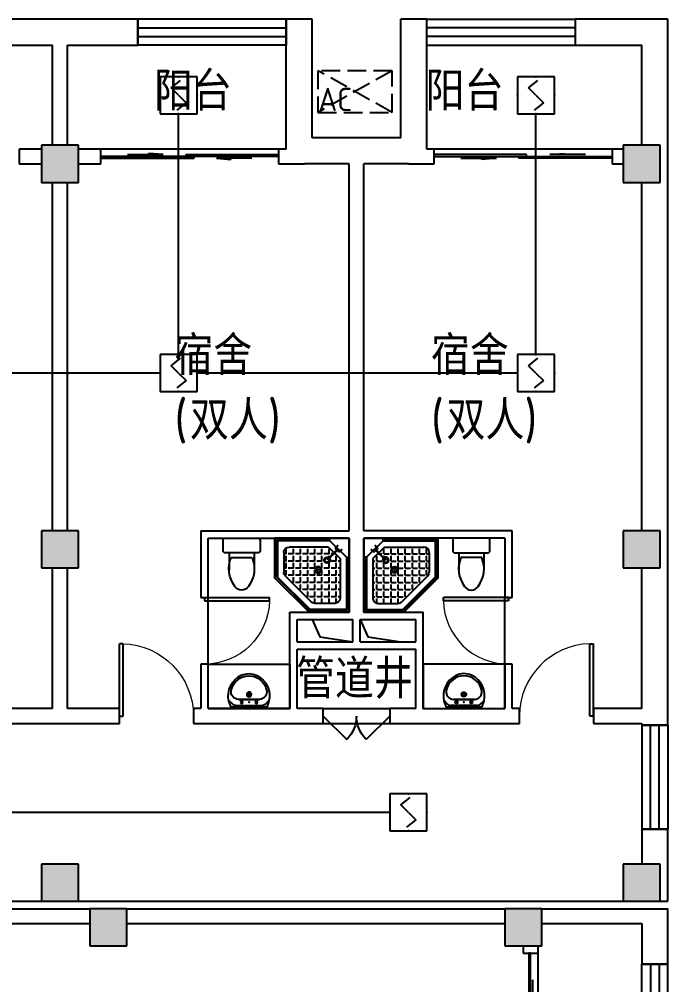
# Model space of a CAD drawing. Extents: x 1725663 to 4653551, y -550461 to 248782.
# Drawn here: x 2384593 to 2393343, y -320579 to -307554 of the extents above; entities that cross this region are included whole.
import ezdxf
from ezdxf.enums import TextEntityAlignment as Align

# ---------------------------------------------------------------- set-up
doc = ezdxf.new("R2010")
doc.units = 0
doc.header["$LTSCALE"] = 1000
doc.linetypes.add('DASH', pattern=[0.35, 0.25, -0.1])
for name, color, linetype in [('0-底图', 7, 'Continuous'), ('CLAYER', 7, 'Continuous'), ('COLUMN', 255, 'Continuous'), ('DOOR_FIRE', 4, 'Continuous'), ('EQUIP-消防', 3, 'Continuous'), ('fur', 253, 'Continuous'), ('PUB_HATCH', 8, 'Continuous'), ('PUB_TEXT', 7, 'Continuous'), ('WALL', 2, 'Continuous'), ('WINDOW', 4, 'Continuous'), ('WIRE-消防', 1, 'Continuous'), ('洁具', 213, 'Continuous'), ('空调外机', 211, 'Continuous')]:
    doc.layers.add(name, color=color, linetype=linetype)
doc.styles.get("Standard").update_dxf_attribs({"font": 'geniso.shx', "bigfont": 'hztxt.shx'})

# ---------------------------------------------------------------- blocks, each defined once
blk = doc.blocks.new('$Equip$00002649')
for p, q in [((-0.5, 0.5), (-0.5, -0.5)), ((0.5, 0.5), (-0.5, 0.5)), ((-0.2, 0.2), (0.05, 0.4)), ((0.5, -0.5), (0.5, 0.5)), ((0, 0), (-0.2, 0.2)), ((0, 0), (0.2, -0.2)), ((0.2, -0.2), (-0.05, -0.4)), ((-0.5, -0.5), (0.5, -0.5))]:
    blk.add_line(p, q)
at = {"const_width": 0.02}
blk.add_lwpolyline([(-0.5, 0.5), (0.5, 0.5), (0.5, -0.5), (-0.5, -0.5), (-0.5, 0.5), (0.5, 0.5)], dxfattribs=at)
for p in [(0, 0.5), (-0.5, 0), (0.5, 0), (0, -0.5)]:
    blk.add_point(p)
at = {"color": 7, "flags": 1}
for tag, height, p in [('A', 0.00002, (0, 0)), ('B', 0.4, (0.762, -0.208))]:
    blk.add_attdef(tag, text='', height=height, dxfattribs=at).set_placement(p, align=Align.MIDDLE_CENTER)
blk = doc.blocks.new('1F平面-CAD导入_dwg_Drawing4_t3_dwg_$plan$00001613-474159-1F-927810-1F')
at = {"layer": '洁具'}
for p, q in [((-200, 170), (-430, 170)), ((-260, -140), (-260, 140)), ((-30, 250), (-170, 250)), ((-200, -170), (-200, -220)), ((-170, -250), (-30, -250))]:
    blk.add_line(p, q, dxfattribs=at)
for points in [[(-200, 220), (-200, 170), (-200, -170), (-430, -170)], [(0, -220), (0, 220)]]:
    blk.add_lwpolyline(points, dxfattribs=at)
for centre, radius, start, end in [((-413, -227), 398, 67.4505, 126.6381), ((-170, 220), 30, 90, 180), ((-30, 220), 30, 0, 90), ((-590, 0), 110, 123.4509, 236.5491), ((-413, 227), 398, 233.3619, 292.5495), ((-170, -220), 30, 180, 270), ((-30, -220), 30, 270, 0)]:
    blk.add_arc(centre, radius, start, end, dxfattribs=at)
blk = doc.blocks.new('$lvtry$00000169')
at = {"color": 0}
for p, q in [((259, -36), (259, 0)), ((259, -36), (36, -259)), ((276, -120), (120, -276)), ((259, -24), (976, -24)), ((259, -36), (964, -36)), ((276, -120), (808, -120)), ((964, -36), (976, -24)), ((964, -36), (964, -525)), ((976, -24), (976, -530)), ((36, -259), (0, -259)), ((24, -259), (24, -976)), ((36, -259), (36, -964)), ((144, -151), (291, -298)), ((151, -144), (298, -291)), ((173, -309), (173, -239)), ((183, -213), (205, -213)), ((220, -213), (243, -213)), ((270, -213), (270, -143)), ((270, -213), (340, -213)), ((270, -263), (270, -239)), ((366, -213), (366, -143)), ((366, -213), (436, -213)), ((366, -309), (366, -239)), ((462, -213), (462, -143)), ((462, -213), (532, -213)), ((462, -309), (462, -239)), ((558, -213), (558, -143)), ((558, -213), (628, -213)), ((558, -309), (558, -239)), ((655, -213), (655, -143)), ((655, -213), (725, -213)), ((655, -309), (655, -239)), ((751, -213), (751, -143)), ((751, -213), (821, -213)), ((751, -309), (751, -239)), ((847, -213), (847, -143)), ((847, -213), (880, -213)), ((847, -309), (847, -239)), ((880, -192), (880, -460)), ((120, -276), (120, -808)), ((120, -309), (147, -309)), ((173, -309), (243, -309)), ((173, -405), (173, -335)), ((270, -405), (270, -335)), ((334, -309), (340, -309)), ((366, -309), (436, -309)), ((366, -405), (366, -335)), ((462, -309), (532, -309)), ((462, -405), (462, -335)), ((558, -309), (628, -309)), ((558, -405), (558, -335)), ((655, -309), (725, -309)), ((655, -405), (655, -335)), ((751, -309), (821, -309)), ((751, -405), (751, -335)), ((847, -309), (880, -309)), ((847, -405), (847, -335)), ((120, -405), (147, -405)), ((120, -501), (147, -501)), ((173, -405), (243, -405)), ((173, -501), (173, -431)), ((173, -501), (243, -501)), ((270, -405), (340, -405)), ((270, -501), (270, -431)), ((270, -501), (340, -501)), ((366, -405), (379, -405)), ((366, -501), (366, -431)), ((366, -501), (436, -501)), ((462, -405), (532, -405)), ((462, -501), (462, -431)), ((462, -501), (532, -501)), ((859, -511), (511, -859)), ((558, -405), (628, -405)), ((558, -501), (558, -431)), ((558, -501), (628, -501)), ((655, -405), (725, -405)), ((655, -501), (655, -431)), ((655, -501), (725, -501)), ((751, -405), (821, -405)), ((751, -501), (751, -431)), ((751, -501), (821, -501)), ((847, -405), (880, -405)), ((847, -501), (847, -431)), ((847, -501), (867, -501)), ((120, -598), (147, -598)), ((173, -598), (173, -528)), ((173, -598), (243, -598)), ((173, -694), (173, -624)), ((270, -598), (270, -528)), ((270, -598), (340, -598)), ((270, -694), (270, -624)), ((366, -598), (366, -528)), ((366, -598), (436, -598)), ((366, -694), (366, -624)), ((462, -598), (462, -528)), ((462, -598), (532, -598)), ((462, -694), (462, -624)), ((964, -525), (525, -964)), ((976, -530), (530, -976)), ((558, -598), (558, -528)), ((558, -598), (628, -598)), ((558, -694), (558, -624)), ((655, -598), (655, -528)), ((655, -598), (725, -598)), ((655, -694), (655, -624)), ((751, -598), (751, -528)), ((751, -598), (773, -598)), ((964, -525), (976, -530)), ((120, -694), (147, -694)), ((173, -694), (243, -694)), ((173, -790), (173, -720)), ((270, -694), (340, -694)), ((270, -790), (270, -720)), ((366, -694), (436, -694)), ((366, -790), (366, -720)), ((462, -694), (532, -694)), ((462, -790), (462, -720)), ((558, -694), (628, -694)), ((558, -790), (558, -720)), ((655, -694), (676, -694)), ((120, -790), (147, -790)), ((173, -790), (243, -790)), ((173, -878), (173, -816)), ((192, -880), (460, -880)), ((270, -790), (340, -790)), ((270, -880), (270, -816)), ((366, -790), (436, -790)), ((366, -880), (366, -816)), ((462, -790), (532, -790)), ((462, -880), (462, -816)), ((558, -790), (580, -790)), ((36, -964), (24, -976)), ((24, -976), (530, -976)), ((36, -964), (525, -964)), ((525, -964), (530, -976))]:
    blk.add_line(p, q, dxfattribs=at)
blk.add_lwpolyline([(0, 0), (0, -1000), (540, -1000), (1000, -540), (1000, 0)], close=True)
for points in [[(0, 0), (0, -1000)], [(0, 0), (1000, 0)], [(1000, 0), (1000, -540)], [(190, -136), (178, -148), (162, -132), (174, -121)], [(136, -190), (148, -178), (132, -162), (121, -174)], [(1000, -540), (540, -1000)], [(0, -1000), (540, -1000)]]:
    blk.add_lwpolyline(points, close=True, dxfattribs=at)
for radius in [43.8, 31.1]:
    blk.add_circle((416, -428), radius, dxfattribs=at)
for centre, radius, start, end in [((808, -192), 72, 0, 90), ((296, -296), 40.6, 142.583, 128.4197), ((296, -296), 28.6, 145.828, 125.6599), ((808, -460), 72, 315, 0), ((192, -808), 72, 180, 270), ((460, -808), 72, 270, 315)]:
    blk.add_arc(centre, radius, start, end, dxfattribs=at)
for p in [(156, -102, 0), (103, -156, 0), (416, -428, 0)]:
    blk.add_point(p, dxfattribs=at)
blk = doc.blocks.new('$lvtry$00000178')
at = {"color": 0}
for p, q in [((-238, 0), (238, 0)), ((-214, -36), (-272, -91)), ((-180, -23), (180, -23)), ((-142, -105), (140, -105)), ((140, -105), (-142, -105)), ((216, -37), (268, -91))]:
    blk.add_line(p, q, dxfattribs=at)
blk.add_lwpolyline([(-104, -430, 0.224698), (110, -425, 0.348046), (269, -79), (239, 0), (-241, 0), (-271, -79, 0.356844)], format="xyb", close=True, dxfattribs=at)
for centre, radius in [((-100, -65), 16.3), ((100, -65), 16.3), ((1, -172), 31.6)]:
    blk.add_circle(centre, radius, dxfattribs=at)
at = {"color": 0, "lineweight": 13}
blk.add_circle((1, -172), 23, dxfattribs=at)
at = {"color": 0}
for centre, radius, start, end in [((-142, -205), 100, 90, 190.5602), ((-180, -73), 50, 90, 133.181), ((140, -205), 100, 349.4398, 90), ((180, -73), 50, 44.5607, 90), ((-1, -179), 243, 190.5602, 349.4398)]:
    blk.add_arc(centre, radius, start, end, dxfattribs=at)
for p in [(0, -65), (1, -172)]:
    blk.add_point(p, dxfattribs=at)
blk = doc.blocks.new('A$C70365C93')
at = {"layer": '洁具'}
blk.add_lwpolyline([(-1900, 2300), (-1900, 1700), (-800, 1700), (-800, 2300)], close=True, dxfattribs=at)
blk.add_blockref('$lvtry$00000178', (-1350, 2280), dxfattribs=at)
at = {"layer": '洁具', "rotation": 180}
blk.add_blockref('$lvtry$00000169', (0, 0), dxfattribs=at)
at = {"layer": '洁具', "extrusion": (0, 0, -1), "xscale": -1, "zscale": -1, "rotation": 90}
blk.add_blockref('1F平面-CAD导入_dwg_Drawing4_t3_dwg_$plan$00001613-474159-1F-927810-1F', (1450, 0), dxfattribs=at)
blk = doc.blocks.new('A$Cf5a72a1b')
at = {"layer": '空调外机', "linetype": 'DASH'}
for p, q in [((1000, 563), (0, 0)), ((1000, 0), (0, 563))]:
    blk.add_line(p, q, dxfattribs=at)
blk.add_lwpolyline([(1000, 563), (0, 563), (0, 0), (1000, 0)], close=True, dxfattribs=at)
at = {"layer": 'PUB_TEXT'}
blk.add_text('AC', height=315, dxfattribs=at).set_placement((5, 18))
blk = doc.blocks.new('$DorLib2D$00000131')
at = {"color": 0, "linetype": 'Continuous'}
for p, q in [((0.15, 0.125), (0.2319, 0.1973)), ((0.2319, 0.1973), (0.2319, 0.125)), ((-0.5, 0.125), (-0.5, 0)), ((0.0192, 0.125), (-0.5, 0.125)), ((0.0192, 0), (0.0192, 0.125)), ((0.35, 0.125), (0.15, 0.125)), ((-0.5, 0), (0.0192, 0)), ((-0.024, 0), (0.5, 0)), ((-0.024, -0.125), (-0.024, 0)), ((0.5, 0), (0.5, -0.125)), ((-0.35, -0.125), (-0.15, -0.125)), ((-0.2319, -0.1973), (-0.2319, -0.125)), ((-0.15, -0.125), (-0.2319, -0.1973)), ((0.5, -0.125), (-0.024, -0.125))]:
    blk.add_line(p, q, dxfattribs=at)
blk = doc.blocks.new('$WINLIB2D$00000001')
at = {"color": 0}
for points in [[(-0.5, 0.5), (-0.5, -0.5)], [(-0.5, 0.5), (0.5, 0.5)], [(0.5, -0.5), (0.5, 0.5)], [(0.5, 0.1667), (-0.5, 0.1667)], [(0.5, -0.1667), (-0.5, -0.1667)], [(-0.5, -0.5), (0.5, -0.5)]]:
    blk.add_lwpolyline(points, dxfattribs=at)
blk = doc.blocks.new('$DorLib2D$00000116')
at = {"color": 0}
for p, q in [((-0.5, 0), (-0.146, 0.354)), ((0.5, 0), (0.146, 0.354))]:
    blk.add_line(p, q, dxfattribs=at)
for centre, start, end in [((-0.5, 0), 0, 45), ((0.5, 0), 135, 180)]:
    blk.add_arc(centre, 0.5, start, end, dxfattribs=at)
blk = doc.blocks.new('$DorLib2D$00000001')
for p, q in [((0.45, 0.975), (0.5, 0.975)), ((0.45, 0), (0.45, 0.975)), ((0.5, 0), (0.5, 0.975)), ((0.5, 0), (0.45, 0))]:
    blk.add_line(p, q)
at = {"lineweight": 13}
blk.add_arc((0.475, 0), 0.975, 91.4693, 180, dxfattribs=at)
blk = doc.blocks.new('ugjhk')
at = {"layer": 'PUB_HATCH'}
for points in [[(1595757, -228120.8), (1595757, -228620.8), (1596257, -228620.8), (1596257, -228120.8)], [(1603607, -228120.8), (1603607, -228620.8), (1604107, -228620.8), (1604107, -228120.8)], [(1595757, -233320.8), (1595757, -233820.8), (1596257, -233820.8), (1596257, -233320.8)], [(1603607, -233320.8), (1603607, -233820.8), (1604107, -233820.8), (1604107, -233320.8)], [(1595757, -237820.8), (1595757, -238320.8), (1596257, -238320.8), (1596257, -237820.8)], [(1603607, -237820.8), (1603607, -238320.8), (1604107, -238320.8), (1604107, -237820.8)], [(1596407, -238420.8), (1596407, -238920.8), (1596907, -238920.8), (1596907, -238420.8)], [(1602007, -238420.8), (1602007, -238920.8), (1602507, -238920.8), (1602507, -238420.8)]]:
    blk.add_hatch(color=256, dxfattribs=at).paths.add_polyline_path(points)
for points in [[(1599407, -234520.8), (1599510.6, -234751), (1599957, -234820.8)], [(1600057, -234520.8), (1600160.6, -234751), (1600607, -234820.8)]]:
    blk.add_lwpolyline(points)
at = {"layer": 'COLUMN'}
for p, q in [((1595757, -228120.8), (1595757, -228620.8)), ((1596257, -228120.8), (1595757, -228120.8)), ((1596257, -228620.8), (1596257, -228120.8)), ((1603607, -228120.8), (1603607, -228620.8)), ((1604107, -228120.8), (1603607, -228120.8)), ((1604107, -228620.8), (1604107, -228120.8)), ((1595757, -228620.8), (1596257, -228620.8)), ((1603607, -228620.8), (1604107, -228620.8)), ((1595757, -233320.8), (1595757, -233820.8)), ((1596257, -233320.8), (1595757, -233320.8)), ((1596257, -233820.8), (1596257, -233320.8)), ((1603607, -233320.8), (1603607, -233820.8)), ((1604107, -233320.8), (1603607, -233320.8)), ((1604107, -233820.8), (1604107, -233320.8)), ((1595757, -233820.8), (1596257, -233820.8)), ((1603607, -233820.8), (1604107, -233820.8)), ((1595757, -237820.8), (1595757, -238320.8)), ((1596257, -237820.8), (1595757, -237820.8)), ((1596257, -238320.8), (1596257, -237820.8)), ((1603607, -237820.8), (1603607, -238320.8)), ((1604107, -237820.8), (1603607, -237820.8)), ((1604107, -238320.8), (1604107, -237820.8)), ((1595757, -238320.8), (1596257, -238320.8)), ((1603607, -238320.8), (1604107, -238320.8)), ((1596407, -238420.8), (1596407, -238920.8)), ((1596907, -238420.8), (1596407, -238420.8)), ((1596907, -238920.8), (1596907, -238420.8)), ((1602007, -238420.8), (1602007, -238920.8)), ((1602507, -238420.8), (1602007, -238420.8)), ((1602507, -238920.8), (1602507, -238420.8)), ((1596407, -238920.8), (1596907, -238920.8)), ((1602007, -238920.8), (1602507, -238920.8))]:
    blk.add_line(p, q, dxfattribs=at)
at = {"layer": 'DOOR_FIRE'}
for p, q in [((1599557, -235720.8), (1600457, -235720.8)), ((1599557, -235920.8), (1600457, -235920.8))]:
    blk.add_line(p, q, dxfattribs=at)
at = {"layer": 'fur'}
blk.add_line((1592207, -238320.8), (1603607, -238320.8), dxfattribs=at)
at = {"layer": 'WALL'}
for p, q in [((1596007, -226420.8), (1594957, -226420.8)), ((1597057, -226420.8), (1596007, -226420.8)), ((1597057, -226770.8), (1597057, -226420.8)), ((1599407, -226420.8), (1599057, -226420.8)), ((1599057, -226420.8), (1599057, -226770.8)), ((1599407, -228020.8), (1599407, -226420.8)), ((1600607, -228020.8), (1600607, -226420.8)), ((1600957, -226420.8), (1600607, -226420.8)), ((1600957, -226770.8), (1600957, -226420.8)), ((1604207, -226420.8), (1602957, -226420.8)), ((1602957, -226420.8), (1602957, -226770.8)), ((1604207, -228220.8), (1604207, -226420.8)), ((1594957, -226770.8), (1595907, -226770.8)), ((1595907, -228120.8), (1595907, -226770.8)), ((1596107, -226770.8), (1597057, -226770.8)), ((1596107, -228120.8), (1596107, -226770.8)), ((1599057, -228170.8), (1599057, -226770.8)), ((1600957, -228170.8), (1600957, -226770.8)), ((1602957, -226770.8), (1603857, -226770.8)), ((1603857, -228120.8), (1603857, -226770.8)), ((1600007, -228020.8), (1599407, -228020.8)), ((1600607, -228020.8), (1600007, -228020.8)), ((1595757, -228170.8), (1595457, -228170.8)), ((1595457, -228170.8), (1595457, -228370.8)), ((1596557, -228170.8), (1596257, -228170.8)), ((1596557, -228370.8), (1596557, -228170.8)), ((1599057, -228170.8), (1598957, -228170.8)), ((1598957, -228170.8), (1598957, -228370.8)), ((1601057, -228170.8), (1600957, -228170.8)), ((1601057, -228370.8), (1601057, -228170.8)), ((1603607, -228170.8), (1603457, -228170.8)), ((1603457, -228170.8), (1603457, -228370.8)), ((1604207, -233570.8), (1604207, -228220.8)), ((1595457, -228370.8), (1595757, -228370.8)), ((1596257, -228370.8), (1596557, -228370.8)), ((1598957, -228370.8), (1599307, -228370.8)), ((1599907, -228370.8), (1599307, -228370.8)), ((1599907, -233320.8), (1599907, -228370.8)), ((1600707, -228370.8), (1600107, -228370.8)), ((1600107, -233320.8), (1600107, -228370.8)), ((1600707, -228370.8), (1601057, -228370.8)), ((1603457, -228370.8), (1603607, -228370.8)), ((1595907, -233320.8), (1595907, -228620.8)), ((1596107, -233320.8), (1596107, -228620.8)), ((1603857, -233320.8), (1603857, -228620.8)), ((1597907, -233320.8), (1599907, -233320.8)), ((1597907, -233320.8), (1597907, -234220.8)), ((1602107, -233320.8), (1600107, -233320.8)), ((1602107, -234220.8), (1602107, -233320.8)), ((1598007, -233420.8), (1599907, -233420.8)), ((1598007, -234220.8), (1598007, -233420.8)), ((1599907, -234420.8), (1599907, -233420.8)), ((1600107, -234420.8), (1600107, -233420.8)), ((1602007, -233420.8), (1600107, -233420.8)), ((1602007, -233420.8), (1602007, -234220.8)), ((1604207, -235820.8), (1604207, -233570.8)), ((1595907, -235720.8), (1595907, -233820.8)), ((1596107, -235720.8), (1596107, -233820.8)), ((1603857, -235720.8), (1603857, -233820.8)), ((1597907, -234220.8), (1598007, -234220.8)), ((1602007, -234220.8), (1602107, -234220.8)), ((1599107, -234420.8), (1599907, -234420.8)), ((1599107, -234920.8), (1599107, -234420.8)), ((1600107, -234420.8), (1600907, -234420.8)), ((1600907, -234920.8), (1600907, -234420.8)), ((1599207, -234520.8), (1599957, -234520.8)), ((1599207, -234820.8), (1599207, -234520.8)), ((1599957, -234820.8), (1599957, -234520.8)), ((1600057, -234520.8), (1600807, -234520.8)), ((1600057, -234820.8), (1600057, -234520.8)), ((1600807, -234820.8), (1600807, -234520.8)), ((1599207, -234820.8), (1599957, -234820.8)), ((1600057, -234820.8), (1600807, -234820.8)), ((1599107, -235720.8), (1599107, -234920.8)), ((1599207, -234920.8), (1600007, -234920.8)), ((1599207, -235720.8), (1599207, -234920.8)), ((1600007, -234920.8), (1600807, -234920.8)), ((1600807, -235720.8), (1600807, -234920.8)), ((1600907, -235720.8), (1600907, -234920.8)), ((1598007, -235120.8), (1597907, -235120.8)), ((1597907, -235120.8), (1597907, -235720.8)), ((1598007, -235720.8), (1598007, -235120.8)), ((1602107, -235120.8), (1602007, -235120.8)), ((1602007, -235120.8), (1602007, -235720.8)), ((1602107, -235720.8), (1602107, -235120.8)), ((1595907, -235720.8), (1595207, -235720.8)), ((1596807, -235720.8), (1596107, -235720.8)), ((1596807, -235920.8), (1596807, -235720.8)), ((1597907, -235720.8), (1597807, -235720.8)), ((1597807, -235720.8), (1597807, -235920.8)), ((1598007, -235720.8), (1599107, -235720.8)), ((1599557, -235720.8), (1599207, -235720.8)), ((1599557, -235920.8), (1599557, -235720.8)), ((1600807, -235720.8), (1600457, -235720.8)), ((1600457, -235720.8), (1600457, -235920.8)), ((1600907, -235720.8), (1602007, -235720.8)), ((1602207, -235720.8), (1602107, -235720.8)), ((1602207, -235920.8), (1602207, -235720.8)), ((1603857, -235720.8), (1603207, -235720.8)), ((1603207, -235720.8), (1603207, -235920.8)), ((1604207, -235945.8), (1604207, -235820.8)), ((1595207, -235920.8), (1596007, -235920.8)), ((1596007, -235920.8), (1596807, -235920.8)), ((1597807, -235920.8), (1597907, -235920.8)), ((1597907, -235920.8), (1599107, -235920.8)), ((1599107, -235920.8), (1599557, -235920.8)), ((1600457, -235920.8), (1600907, -235920.8)), ((1600907, -235920.8), (1602107, -235920.8)), ((1602107, -235920.8), (1602207, -235920.8)), ((1603207, -235920.8), (1603857, -235920.8)), ((1603857, -235920.8), (1603857, -235945.8)), ((1603857, -235945.8), (1604207, -235945.8)), ((1604207, -237345.8), (1603857, -237345.8)), ((1603857, -237345.8), (1603857, -237820.8)), ((1604207, -238320.8), (1604207, -237345.8)), ((1604107, -238320.8), (1604207, -238320.8)), ((1594307, -238420.8), (1596407, -238420.8)), ((1596907, -238420.8), (1602007, -238420.8)), ((1602507, -238420.8), (1604207, -238420.8)), ((1604207, -239170.8), (1604207, -238420.8)), ((1594507, -238620.8), (1596407, -238620.8)), ((1596907, -238620.8), (1602007, -238620.8)), ((1602507, -238620.8), (1603857, -238620.8)), ((1603857, -238620.8), (1603857, -239170.8)), ((1602257, -238920.8), (1602257, -239020.8)), ((1602457, -239020.8), (1602457, -238920.8)), ((1602257, -239020.8), (1602457, -239020.8)), ((1603857, -239170.8), (1604207, -239170.8))]:
    blk.add_line(p, q, dxfattribs=at)
at = {"layer": 'WINDOW'}
for p, q in [((1598957, -228170.8), (1596557, -228170.8)), ((1603457, -228170.8), (1601057, -228170.8)), ((1598007, -235120.8), (1598007, -234220.8)), ((1602007, -235120.8), (1602007, -234220.8)), ((1602457, -241420.8), (1602457, -239020.8))]:
    blk.add_line(p, q, dxfattribs=at)
blk.add_blockref('A$Cf5a72a1b', (1599487, -227677))
at = {"xscale": -1, "rotation": 180}
blk.add_blockref('A$C70365C93', (1599907, -233420.8), dxfattribs=at)
at = {"rotation": 180}
blk.add_blockref('A$C70365C93', (1600107, -233420.8), dxfattribs=at)
at = {"layer": 'DOOR_FIRE', "xscale": 900, "yscale": -900, "zscale": 200}
blk.add_blockref('$DorLib2D$00000116', (1600007, -235820.8), dxfattribs=at)
at = {"layer": 'WINDOW'}
for name, p, xscale, yscale, zscale, rotation in [('$WINLIB2D$00000001', (1598057, -226595.8), 2000, 350, 2000, 180), ('$WINLIB2D$00000001', (1601957, -226595.8), -2000, 350, -2000, 180), ('$DorLib2D$00000131', (1597757, -228270.8), 2400, -200, 2400, 180), ('$DorLib2D$00000131', (1602257, -228270.8), -2400, -200, -2400, 180), ('$DorLib2D$00000001', (1597957, -234670.8), 900, -900, 900, 90), ('$DorLib2D$00000001', (1602057, -234670.8), 900, 900, 900, 90), ('$WINLIB2D$00000001', (1604032, -236645.8), -1400, -350, -1400, 90.00000000000529), ('$DorLib2D$00000131', (1602357, -240220.8), 2400, -200, 2400, 90), ('$WINLIB2D$00000001', (1604032, -240295.8), 2249.999999993481, 350, 2249.999999993481, 90)]:
    blk.add_blockref(name, p, dxfattribs=dict(at, xscale=xscale, yscale=yscale, zscale=zscale, rotation=rotation))
at = {"layer": 'WINDOW', "yscale": 1000}
for p, xscale, zscale in [((1597307, -235820.8), -1000, -1000), ((1602707, -235820.8), 1000, 1000)]:
    blk.add_blockref('$DorLib2D$00000001', p, dxfattribs=dict(at, xscale=xscale, zscale=zscale))
at = {"layer": 'CLAYER'}
blk.add_text('管道井', height=525, dxfattribs=at).set_placement((1599192.3, -235583.8))
at = {"layer": 'PUB_TEXT'}
for s, p in [('阳台', (1597274.5, -227652.7)), ('阳台', (1600941.5, -227652.7)), ('宿舍', (1597550.3, -231220.5)), ('宿舍', (1601012.2, -231220.5)), ('(', (1597550.3, -232092.6)), ('双人', (1597760.3, -232092.6)), (')', (1598810.3, -232092.6)), ('(', (1601012.2, -232092.6)), ('双人', (1601222.2, -232092.6)), (')', (1602272.2, -232092.6))]:
    blk.add_text(s, height=525, dxfattribs=at).set_placement(p)

msp = doc.modelspace()

# ---------------------------------------------------------------- linework, layer by layer
at = {"layer": 'WIRE-消防'}
for p, q in [((2386743, -312077, 4200), (2386743, -308829, 4200)), ((2391565, -312077, 4200), (2391565, -308829, 4200)), ((2386493, -312327, 4200), (2383843, -312327, 4200)), ((2391315, -312327, 4200), (2386993, -312327, 4200)), ((2389593, -318254, 4200), (2383309, -318254, 4200))]:
    msp.add_line(p, q, dxfattribs=at)

# ---------------------------------------------------------------- block references
at = {"layer": '0-底图'}
msp.add_blockref('ugjhk', (789136, -81133), dxfattribs=at)
at = {"layer": 'EQUIP-消防', "xscale": 500, "yscale": 500, "zscale": 500}
for p in [(2386743, -308579, 4200), (2391565, -308579, 4200), (2386743, -312327, 4200), (2391565, -312327, 4200), (2389843, -318254, 4200)]:
    msp.add_blockref('$Equip$00002649', p, dxfattribs=at)

doc.saveas('drawing.dxf')
